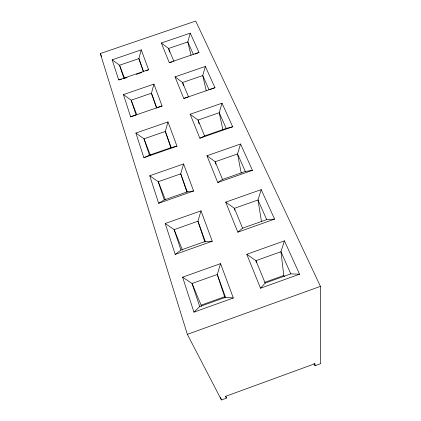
<?xml version="1.0" encoding="UTF-8"?>
<svg xmlns="http://www.w3.org/2000/svg" width="421" height="421" viewBox="0 0 421 421"><rect width="100%" height="100%" fill="white"/><g stroke="black" fill="none" stroke-linecap="round" stroke-linejoin="round"><path stroke-width="0.63" d="M121.632 79.195L118.68 79.937L112.149 59.803L141.24 49.878L138.893 58.63L143.329 71.602M153.944 84.105L162.059 105.971L130.631 116.822L123.427 94.599L153.944 84.105L151.455 93.215L156.501 108.05M172.184 61.903L169.263 62.603L161.343 43.016L190.25 33.154L187.803 41.911L191.039 55.256M167.979 121.927L176.983 146.187L143.882 157.712L135.888 133.047L167.979 121.927L165.327 131.42L170.921 147.945M205.343 66.439L214.984 87.7L183.772 98.477L175.031 76.859L205.343 66.439L202.743 75.559L206.258 90.868M183.567 163.937L193.613 190.997L158.654 203.285L149.734 175.762L183.567 163.937L180.725 173.841L186.892 192.192M222.014 103.208L232.708 126.779L199.849 138.225L190.15 114.249L222.014 103.208L219.241 112.707L222.888 129.852M200.985 210.863L212.263 241.249L175.22 254.405L165.206 223.493L200.985 210.863L197.928 221.22L204.885 242.128M240.528 144.024L252.453 170.321L217.757 182.514L206.943 155.765L240.528 144.024L237.549 153.949L241.212 173.105M220.567 263.63L233.318 297.994L193.934 312.145L182.603 277.176L220.567 263.63L217.268 274.476L225.003 297.963M261.199 189.613L274.581 219.12L237.839 232.166L225.698 202.143L261.199 189.613L257.994 199.986L261.446 221.362M284.433 240.844L299.557 274.197L260.51 288.227L246.78 254.279L284.433 240.844L280.96 251.711L283.78 275.497L284.296 276.671M260.51 288.227L265.177 283.07L290.8 273.871L299.557 274.197M193.934 312.145L199.712 306.577L225.551 297.3L233.318 297.994M237.839 232.166L242.575 228.182L266.709 219.615L274.581 219.12M175.22 254.405L180.941 250.058L205.264 241.422L212.263 241.249M217.757 182.514L222.52 179.467L245.322 171.452L252.453 170.321M158.654 203.285L164.29 199.928L187.266 191.855L193.613 190.997M199.849 138.225L204.601 135.946L226.214 128.421L232.708 126.779M143.882 157.712L149.423 155.16L171.194 147.582L176.983 146.187M145.871 70.886L148.592 69.686L141.24 49.878M195.155 54.067L198.986 52.42L190.25 33.154M313.998 363.312L315.029 365.733L320.676 363.665L320.439 286.359L195.712 21.05L100.324 53.541L187.35 334.348L221.43 399.95L226.419 398.124L225.809 396.256M182.603 277.176L192.044 283.486L201.122 305.172L224.567 296.758M264.809 282.312L283.78 275.497M187.35 334.348L320.439 286.359M130.631 116.822L136.062 114.933L131.168 100.198L123.427 94.599M183.772 98.477L188.492 96.83L182.588 82.495L175.031 76.859M118.68 79.937L148.592 69.686M169.263 62.603L198.986 52.42M127.074 77.543L123.995 78.595L119.553 65.239L112.149 59.803M136.304 74.38L141.845 72.48M214.984 87.7L209.037 89.736L202.743 75.559L182.588 82.495L183.445 85.647M162.059 105.971L156.744 107.792L151.455 93.215L131.168 100.198L136.825 114.844M165.206 223.493L174.152 229.624L182.461 250.09M246.78 254.279L255.947 260.652L265.177 283.07M149.734 175.762L158.243 181.714L165.406 199.743M225.698 202.143L234.402 208.327L242.575 228.182M135.888 133.047L143.993 138.819L150.365 155.102M206.943 155.765L215.226 161.764L222.52 179.467M190.15 114.249L198.059 120.059L204.601 135.946M161.343 43.016L168.584 48.483L173.936 61.482M226.419 398.124L225.561 396.366L314.976 363.691L315.029 365.733M193.513 54.772L187.803 41.911L168.584 48.483L169.642 52.251M226.214 128.421L219.241 112.707L198.059 120.059L199.038 123.816M245.322 171.452L237.549 153.949L215.226 161.764L215.847 164.274M266.709 219.615L257.994 199.986L234.402 208.327L234.834 210.232M290.8 273.871L280.96 251.711L255.947 260.652L256.326 262.583M100.324 53.541L101.572 56.577M124.469 78.069L119.553 65.239L138.893 58.63L143.693 71.844M171.194 147.582L165.327 131.42L143.993 138.819L149.423 155.16M187.266 191.855L180.725 173.841L158.243 181.714L164.29 199.928M205.264 241.422L197.928 221.22L174.152 229.624L180.941 250.058M225.551 297.3L217.268 274.476L192.044 283.486L199.712 306.577M201.122 305.172L201.533 306.393M220.62 397.45L221.43 399.95"/></g></svg>
